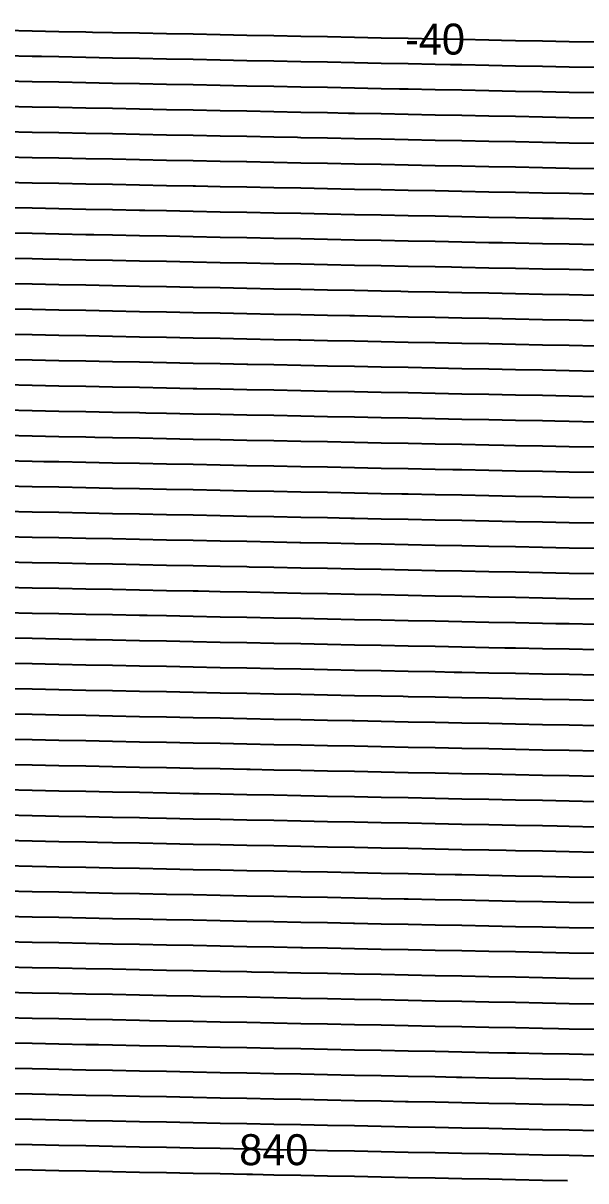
# Model space of a CAD drawing. Header units: metres. Extents: x 2416 to 4584, y 37 to 133.
# Drawn here: x 4485.9 to 4531.3, y 38.7 to 132 of the extents above; entities that cross this region are included whole.
import ezdxf
from ezdxf.enums import TextEntityAlignment as Align

# ---------------------------------------------------------------- set-up
doc = ezdxf.new("R2010")
doc.units = ezdxf.units.M
for name, color, linetype in [('Vs_-20', 7, 'Continuous'), ('Vs_-40', 7, 'Continuous'), ('Vs_0', 7, 'Continuous'), ('Vs_100', 7, 'Continuous'), ('Vs_120', 7, 'Continuous'), ('Vs_140', 7, 'Continuous'), ('Vs_160', 7, 'Continuous'), ('Vs_180', 7, 'Continuous'), ('Vs_20', 7, 'Continuous'), ('Vs_200', 7, 'Continuous'), ('Vs_220', 7, 'Continuous'), ('Vs_240', 7, 'Continuous'), ('Vs_260', 7, 'Continuous'), ('Vs_280', 7, 'Continuous'), ('Vs_300', 7, 'Continuous'), ('Vs_320', 7, 'Continuous'), ('Vs_340', 7, 'Continuous'), ('Vs_360', 7, 'Continuous'), ('Vs_380', 7, 'Continuous'), ('Vs_40', 7, 'Continuous'), ('Vs_400', 7, 'Continuous'), ('Vs_420', 7, 'Continuous'), ('Vs_440', 7, 'Continuous'), ('Vs_460', 7, 'Continuous'), ('Vs_480', 7, 'Continuous'), ('Vs_500', 7, 'Continuous'), ('Vs_520', 7, 'Continuous'), ('Vs_540', 7, 'Continuous'), ('Vs_560', 7, 'Continuous'), ('Vs_580', 7, 'Continuous'), ('Vs_60', 7, 'Continuous'), ('Vs_600', 7, 'Continuous'), ('Vs_620', 7, 'Continuous'), ('Vs_640', 7, 'Continuous'), ('Vs_660', 7, 'Continuous'), ('Vs_680', 7, 'Continuous'), ('Vs_700', 7, 'Continuous'), ('Vs_720', 7, 'Continuous'), ('Vs_740', 7, 'Continuous'), ('Vs_760', 7, 'Continuous'), ('Vs_780', 7, 'Continuous'), ('Vs_80', 7, 'Continuous'), ('Vs_800', 7, 'Continuous'), ('Vs_820', 7, 'Continuous'), ('Vs_840', 7, 'Continuous'), ('Vs_860', 7, 'Continuous')]:
    doc.layers.add(name, color=color, linetype=linetype)

msp = doc.modelspace()

# ---------------------------------------------------------------- linework, layer by layer
at = {"layer": 'Vs_-20'}
msp.add_lwpolyline([(4532.166, 128.45), (4529.998, 128.493), (4527.83, 128.536), (4525.662, 128.579), (4523.494, 128.622), (4521.326, 128.665), (4520.401, 128.683), (4519.158, 128.708), (4516.99, 128.751), (4514.822, 128.794), (4512.654, 128.837), (4510.486, 128.88), (4508.318, 128.923), (4506.15, 128.966), (4503.981, 129.009), (4501.813, 129.051), (4499.645, 129.094), (4497.477, 129.137), (4495.309, 129.18), (4493.141, 129.223), (4490.973, 129.266), (4488.805, 129.309), (4487.409, 129.337), (4486.637, 129.352), (4484.469, 129.395)], dxfattribs=at)
at = {"layer": 'Vs_-40'}
msp.add_lwpolyline([(4532.166, 130.492), (4529.998, 130.535), (4527.83, 130.578), (4525.662, 130.62), (4524.513, 130.643), (4523.494, 130.663), (4521.326, 130.706), (4519.158, 130.749), (4516.99, 130.792), (4514.822, 130.835), (4512.654, 130.878), (4510.486, 130.921), (4508.318, 130.964), (4506.15, 131.007), (4503.981, 131.05), (4501.813, 131.093), (4499.645, 131.136), (4497.477, 131.179), (4495.309, 131.221), (4493.141, 131.264), (4491.52, 131.296), (4490.973, 131.307), (4488.805, 131.35), (4486.637, 131.393), (4484.469, 131.436)], dxfattribs=at)
at = {"layer": 'Vs_0'}
msp.add_lwpolyline([(4532.166, 126.409), (4529.998, 126.452), (4527.83, 126.495), (4525.662, 126.538), (4523.494, 126.581), (4521.326, 126.624), (4519.158, 126.667), (4516.99, 126.71), (4516.289, 126.724), (4514.822, 126.753), (4512.654, 126.796), (4510.486, 126.839), (4508.318, 126.881), (4506.15, 126.924), (4503.981, 126.967), (4501.813, 127.01), (4499.645, 127.053), (4497.477, 127.096), (4495.309, 127.139), (4493.141, 127.182), (4490.973, 127.225), (4488.805, 127.268), (4486.637, 127.311), (4484.469, 127.354)], dxfattribs=at)
at = {"layer": 'Vs_100'}
msp.add_lwpolyline([(4532.166, 116.203), (4529.998, 116.246), (4528.723, 116.271), (4527.83, 116.289), (4525.662, 116.332), (4523.494, 116.375), (4521.326, 116.418), (4519.158, 116.461), (4516.99, 116.504), (4514.822, 116.547), (4512.654, 116.59), (4510.486, 116.632), (4508.318, 116.675), (4506.15, 116.718), (4503.981, 116.761), (4501.813, 116.804), (4499.645, 116.847), (4497.477, 116.89), (4495.73, 116.925), (4495.309, 116.933), (4493.141, 116.976), (4490.973, 117.019), (4488.805, 117.062), (4486.637, 117.105), (4484.469, 117.148)], dxfattribs=at)
at = {"layer": 'Vs_120'}
msp.add_lwpolyline([(4532.166, 114.162), (4529.998, 114.205), (4527.83, 114.248), (4525.662, 114.291), (4524.611, 114.312), (4523.494, 114.334), (4521.326, 114.377), (4519.158, 114.42), (4516.99, 114.462), (4514.822, 114.505), (4512.654, 114.548), (4510.486, 114.591), (4508.318, 114.634), (4506.15, 114.677), (4503.981, 114.72), (4501.813, 114.763), (4499.645, 114.806), (4497.477, 114.849), (4495.309, 114.892), (4493.141, 114.935), (4491.618, 114.965), (4490.973, 114.978), (4488.805, 115.021), (4486.637, 115.063), (4484.469, 115.106)], dxfattribs=at)
at = {"layer": 'Vs_140'}
msp.add_lwpolyline([(4532.166, 112.121), (4529.998, 112.164), (4527.83, 112.207), (4525.662, 112.25), (4523.494, 112.292), (4521.326, 112.335), (4520.499, 112.352), (4519.158, 112.378), (4516.99, 112.421), (4514.822, 112.464), (4512.654, 112.507), (4510.486, 112.55), (4508.318, 112.593), (4506.15, 112.636), (4503.981, 112.679), (4501.813, 112.722), (4499.645, 112.765), (4497.477, 112.808), (4495.309, 112.851), (4493.141, 112.893), (4490.973, 112.936), (4488.805, 112.979), (4487.506, 113.005), (4486.637, 113.022), (4484.469, 113.065)], dxfattribs=at)
at = {"layer": 'Vs_160'}
msp.add_lwpolyline([(4532.166, 110.08), (4529.998, 110.122), (4527.83, 110.165), (4525.662, 110.208), (4523.494, 110.251), (4521.326, 110.294), (4519.158, 110.337), (4516.99, 110.38), (4516.387, 110.392), (4514.822, 110.423), (4512.654, 110.466), (4510.486, 110.509), (4508.318, 110.552), (4506.15, 110.595), (4503.981, 110.638), (4501.813, 110.681), (4499.645, 110.723), (4497.477, 110.766), (4495.309, 110.809), (4493.141, 110.852), (4490.973, 110.895), (4488.805, 110.938), (4486.637, 110.981), (4484.469, 111.024)], dxfattribs=at)
at = {"layer": 'Vs_180'}
msp.add_lwpolyline([(4532.166, 108.038), (4529.998, 108.081), (4527.83, 108.124), (4525.662, 108.167), (4523.494, 108.21), (4521.326, 108.253), (4519.158, 108.296), (4516.99, 108.339), (4514.822, 108.382), (4512.654, 108.425), (4512.275, 108.432), (4510.486, 108.468), (4508.318, 108.511), (4506.15, 108.553), (4503.981, 108.596), (4501.813, 108.639), (4499.645, 108.682), (4497.477, 108.725), (4495.309, 108.768), (4493.141, 108.811), (4490.973, 108.854), (4488.805, 108.897), (4486.637, 108.94), (4484.469, 108.983)], dxfattribs=at)
at = {"layer": 'Vs_20'}
msp.add_lwpolyline([(4532.166, 124.368), (4529.998, 124.411), (4527.83, 124.454), (4525.662, 124.497), (4523.494, 124.54), (4521.326, 124.583), (4519.158, 124.626), (4516.99, 124.669), (4514.822, 124.711), (4512.654, 124.754), (4512.178, 124.764), (4510.486, 124.797), (4508.318, 124.84), (4506.15, 124.883), (4503.981, 124.926), (4501.813, 124.969), (4499.645, 125.012), (4497.477, 125.055), (4495.309, 125.098), (4493.141, 125.141), (4490.973, 125.184), (4488.805, 125.227), (4486.637, 125.27), (4484.469, 125.312)], dxfattribs=at)
at = {"layer": 'Vs_200'}
msp.add_lwpolyline([(4532.166, 105.997), (4529.998, 106.04), (4527.83, 106.083), (4525.662, 106.126), (4523.494, 106.169), (4521.326, 106.212), (4519.158, 106.255), (4516.99, 106.298), (4514.822, 106.341), (4512.654, 106.383), (4510.486, 106.426), (4508.318, 106.469), (4508.163, 106.472), (4506.15, 106.512), (4503.981, 106.555), (4501.813, 106.598), (4499.645, 106.641), (4497.477, 106.684), (4495.309, 106.727), (4493.141, 106.77), (4490.973, 106.813), (4488.805, 106.856), (4486.637, 106.899), (4484.469, 106.942)], dxfattribs=at)
at = {"layer": 'Vs_220'}
msp.add_lwpolyline([(4532.166, 103.956), (4529.998, 103.999), (4527.83, 104.042), (4525.662, 104.085), (4523.494, 104.128), (4521.326, 104.171), (4519.158, 104.213), (4516.99, 104.256), (4514.822, 104.299), (4512.654, 104.342), (4510.486, 104.385), (4508.318, 104.428), (4506.15, 104.471), (4504.051, 104.513), (4503.981, 104.514), (4501.813, 104.557), (4499.645, 104.6), (4497.477, 104.643), (4495.309, 104.686), (4493.141, 104.729), (4490.973, 104.772), (4488.805, 104.814), (4486.637, 104.857), (4484.469, 104.9)], dxfattribs=at)
at = {"layer": 'Vs_240'}
msp.add_lwpolyline([(4532.166, 101.915), (4529.998, 101.958), (4527.83, 102.001), (4525.662, 102.043), (4523.494, 102.086), (4521.326, 102.129), (4519.158, 102.172), (4516.99, 102.215), (4514.822, 102.258), (4512.654, 102.301), (4510.486, 102.344), (4508.318, 102.387), (4506.15, 102.43), (4503.981, 102.473), (4501.813, 102.516), (4499.94, 102.553), (4499.645, 102.559), (4497.477, 102.602), (4495.309, 102.644), (4493.141, 102.687), (4490.973, 102.73), (4488.805, 102.773), (4486.637, 102.816), (4484.469, 102.859)], dxfattribs=at)
at = {"layer": 'Vs_260'}
msp.add_lwpolyline([(4532.166, 99.873), (4529.998, 99.916), (4528.82, 99.94), (4527.83, 99.959), (4525.662, 100.002), (4523.494, 100.045), (4521.326, 100.088), (4519.158, 100.131), (4516.99, 100.174), (4514.822, 100.217), (4512.654, 100.26), (4510.486, 100.303), (4508.318, 100.346), (4506.15, 100.389), (4503.981, 100.432), (4501.813, 100.474), (4499.645, 100.517), (4497.477, 100.56), (4495.828, 100.593), (4495.309, 100.603), (4493.141, 100.646), (4490.973, 100.689), (4488.805, 100.732), (4486.637, 100.775), (4484.469, 100.818)], dxfattribs=at)
at = {"layer": 'Vs_280'}
msp.add_lwpolyline([(4532.166, 97.832), (4529.998, 97.875), (4527.83, 97.918), (4525.662, 97.961), (4524.709, 97.98), (4523.494, 98.004), (4521.326, 98.047), (4519.158, 98.09), (4516.99, 98.133), (4514.822, 98.176), (4512.654, 98.219), (4510.486, 98.262), (4508.318, 98.304), (4506.15, 98.347), (4503.981, 98.39), (4501.813, 98.433), (4499.645, 98.476), (4497.477, 98.519), (4495.309, 98.562), (4493.141, 98.605), (4491.716, 98.633), (4490.973, 98.648), (4488.805, 98.691), (4486.637, 98.734), (4484.469, 98.777)], dxfattribs=at)
at = {"layer": 'Vs_300'}
msp.add_lwpolyline([(4532.166, 95.791), (4529.998, 95.834), (4527.83, 95.877), (4525.662, 95.92), (4523.494, 95.963), (4521.326, 96.006), (4520.597, 96.02), (4519.158, 96.049), (4516.99, 96.092), (4514.822, 96.134), (4512.654, 96.177), (4510.486, 96.22), (4508.318, 96.263), (4506.15, 96.306), (4503.981, 96.349), (4501.813, 96.392), (4499.645, 96.435), (4497.477, 96.478), (4495.309, 96.521), (4493.141, 96.564), (4490.973, 96.607), (4488.805, 96.65), (4487.604, 96.673), (4486.637, 96.693), (4484.469, 96.735)], dxfattribs=at)
at = {"layer": 'Vs_320'}
msp.add_lwpolyline([(4532.166, 93.75), (4529.998, 93.793), (4527.83, 93.836), (4525.662, 93.879), (4523.494, 93.922), (4521.326, 93.964), (4519.158, 94.007), (4516.99, 94.05), (4516.485, 94.06), (4514.822, 94.093), (4512.654, 94.136), (4510.486, 94.179), (4508.318, 94.222), (4506.15, 94.265), (4503.981, 94.308), (4501.813, 94.351), (4499.645, 94.394), (4497.477, 94.437), (4495.309, 94.48), (4493.141, 94.523), (4490.973, 94.565), (4488.805, 94.608), (4486.637, 94.651), (4484.469, 94.694)], dxfattribs=at)
at = {"layer": 'Vs_340'}
msp.add_lwpolyline([(4532.166, 91.709), (4529.998, 91.752), (4527.83, 91.794), (4525.662, 91.837), (4523.494, 91.88), (4521.326, 91.923), (4519.158, 91.966), (4516.99, 92.009), (4514.822, 92.052), (4512.654, 92.095), (4512.373, 92.101), (4510.486, 92.138), (4508.318, 92.181), (4506.15, 92.224), (4503.981, 92.267), (4501.813, 92.31), (4499.645, 92.353), (4497.477, 92.395), (4495.309, 92.438), (4493.141, 92.481), (4490.973, 92.524), (4488.805, 92.567), (4486.637, 92.61), (4484.469, 92.653)], dxfattribs=at)
at = {"layer": 'Vs_360'}
msp.add_lwpolyline([(4532.166, 89.667), (4529.998, 89.71), (4527.83, 89.753), (4525.662, 89.796), (4523.494, 89.839), (4521.326, 89.882), (4519.158, 89.925), (4516.99, 89.968), (4514.822, 90.011), (4512.654, 90.054), (4510.486, 90.097), (4508.318, 90.14), (4508.261, 90.141), (4506.15, 90.183), (4503.981, 90.225), (4501.813, 90.268), (4499.645, 90.311), (4497.477, 90.354), (4495.309, 90.397), (4493.141, 90.44), (4490.973, 90.483), (4488.805, 90.526), (4486.637, 90.569), (4484.469, 90.612)], dxfattribs=at)
at = {"layer": 'Vs_380'}
msp.add_lwpolyline([(4532.166, 87.626), (4529.998, 87.669), (4527.83, 87.712), (4525.662, 87.755), (4523.494, 87.798), (4521.326, 87.841), (4519.158, 87.884), (4516.99, 87.927), (4514.822, 87.97), (4512.654, 88.013), (4510.486, 88.055), (4508.318, 88.098), (4506.15, 88.141), (4504.149, 88.181), (4503.981, 88.184), (4501.813, 88.227), (4499.645, 88.27), (4497.477, 88.313), (4495.309, 88.356), (4493.141, 88.399), (4490.973, 88.442), (4488.805, 88.485), (4486.637, 88.528), (4484.469, 88.571)], dxfattribs=at)
at = {"layer": 'Vs_40'}
msp.add_lwpolyline([(4532.166, 122.327), (4529.998, 122.37), (4527.83, 122.413), (4525.662, 122.456), (4523.494, 122.499), (4521.326, 122.541), (4519.158, 122.584), (4516.99, 122.627), (4514.822, 122.67), (4512.654, 122.713), (4510.486, 122.756), (4508.318, 122.799), (4508.066, 122.804), (4506.15, 122.842), (4503.981, 122.885), (4501.813, 122.928), (4499.645, 122.971), (4497.477, 123.014), (4495.309, 123.057), (4493.141, 123.1), (4490.973, 123.142), (4488.805, 123.185), (4486.637, 123.228), (4484.469, 123.271)], dxfattribs=at)
at = {"layer": 'Vs_400'}
msp.add_lwpolyline([(4532.166, 85.585), (4529.998, 85.628), (4527.83, 85.671), (4525.662, 85.714), (4523.494, 85.757), (4521.326, 85.8), (4519.158, 85.843), (4516.99, 85.885), (4514.822, 85.928), (4512.654, 85.971), (4510.486, 86.014), (4508.318, 86.057), (4506.15, 86.1), (4503.981, 86.143), (4501.813, 86.186), (4500.037, 86.221), (4499.645, 86.229), (4497.477, 86.272), (4495.309, 86.315), (4493.141, 86.358), (4490.973, 86.401), (4488.805, 86.444), (4486.637, 86.486), (4484.469, 86.529)], dxfattribs=at)
at = {"layer": 'Vs_420'}
msp.add_lwpolyline([(4532.166, 83.544), (4529.998, 83.587), (4528.918, 83.608), (4527.83, 83.63), (4525.662, 83.673), (4523.494, 83.715), (4521.326, 83.758), (4519.158, 83.801), (4516.99, 83.844), (4514.822, 83.887), (4512.654, 83.93), (4510.486, 83.973), (4508.318, 84.016), (4506.15, 84.059), (4503.981, 84.102), (4501.813, 84.145), (4499.645, 84.188), (4497.477, 84.231), (4495.925, 84.261), (4495.309, 84.274), (4493.141, 84.316), (4490.973, 84.359), (4488.805, 84.402), (4486.637, 84.445), (4484.469, 84.488)], dxfattribs=at)
at = {"layer": 'Vs_440'}
msp.add_lwpolyline([(4532.166, 81.503), (4529.998, 81.545), (4527.83, 81.588), (4525.662, 81.631), (4524.806, 81.648), (4523.494, 81.674), (4521.326, 81.717), (4519.158, 81.76), (4516.99, 81.803), (4514.822, 81.846), (4512.654, 81.889), (4510.486, 81.932), (4508.318, 81.975), (4506.15, 82.018), (4503.981, 82.061), (4501.813, 82.104), (4499.645, 82.146), (4497.477, 82.189), (4495.309, 82.232), (4493.141, 82.275), (4491.813, 82.302), (4490.973, 82.318), (4488.805, 82.361), (4486.637, 82.404), (4484.469, 82.447)], dxfattribs=at)
at = {"layer": 'Vs_460'}
msp.add_lwpolyline([(4532.166, 79.461), (4529.998, 79.504), (4527.83, 79.547), (4525.662, 79.59), (4523.494, 79.633), (4521.326, 79.676), (4520.694, 79.688), (4519.158, 79.719), (4516.99, 79.762), (4514.822, 79.805), (4512.654, 79.848), (4510.486, 79.891), (4508.318, 79.934), (4506.15, 79.976), (4503.981, 80.019), (4501.813, 80.062), (4499.645, 80.105), (4497.477, 80.148), (4495.309, 80.191), (4493.141, 80.234), (4490.973, 80.277), (4488.805, 80.32), (4487.701, 80.342), (4486.637, 80.363), (4484.469, 80.406)], dxfattribs=at)
at = {"layer": 'Vs_480'}
msp.add_lwpolyline([(4532.166, 77.42), (4529.998, 77.463), (4527.83, 77.506), (4525.662, 77.549), (4523.494, 77.592), (4521.326, 77.635), (4519.158, 77.678), (4516.99, 77.721), (4516.582, 77.729), (4514.822, 77.764), (4512.654, 77.806), (4510.486, 77.849), (4508.318, 77.892), (4506.15, 77.935), (4503.981, 77.978), (4501.813, 78.021), (4499.645, 78.064), (4497.477, 78.107), (4495.309, 78.15), (4493.141, 78.193), (4490.973, 78.236), (4488.805, 78.279), (4486.637, 78.322), (4484.469, 78.364)], dxfattribs=at)
at = {"layer": 'Vs_500'}
msp.add_lwpolyline([(4532.166, 75.379), (4529.998, 75.422), (4527.83, 75.465), (4525.662, 75.508), (4523.494, 75.551), (4521.326, 75.594), (4519.158, 75.636), (4516.99, 75.679), (4514.822, 75.722), (4512.654, 75.765), (4512.47, 75.769), (4510.486, 75.808), (4508.318, 75.851), (4506.15, 75.894), (4503.981, 75.937), (4501.813, 75.98), (4499.645, 76.023), (4497.477, 76.066), (4495.309, 76.109), (4493.141, 76.152), (4490.973, 76.194), (4488.805, 76.237), (4486.637, 76.28), (4484.469, 76.323)], dxfattribs=at)
at = {"layer": 'Vs_520'}
msp.add_lwpolyline([(4532.166, 73.338), (4529.998, 73.381), (4527.83, 73.424), (4525.662, 73.466), (4523.494, 73.509), (4521.326, 73.552), (4519.158, 73.595), (4516.99, 73.638), (4514.822, 73.681), (4512.654, 73.724), (4510.486, 73.767), (4508.359, 73.809), (4508.318, 73.81), (4506.15, 73.853), (4503.981, 73.896), (4501.813, 73.939), (4499.645, 73.982), (4497.477, 74.024), (4495.309, 74.067), (4493.141, 74.11), (4490.973, 74.153), (4488.805, 74.196), (4486.637, 74.239), (4484.469, 74.282)], dxfattribs=at)
at = {"layer": 'Vs_540'}
msp.add_lwpolyline([(4532.166, 71.296), (4529.998, 71.339), (4527.83, 71.382), (4525.662, 71.425), (4523.494, 71.468), (4521.326, 71.511), (4519.158, 71.554), (4516.99, 71.597), (4514.822, 71.64), (4512.654, 71.683), (4510.486, 71.726), (4508.318, 71.769), (4506.15, 71.812), (4504.247, 71.849), (4503.981, 71.854), (4501.813, 71.897), (4499.645, 71.94), (4497.477, 71.983), (4495.309, 72.026), (4493.141, 72.069), (4490.973, 72.112), (4488.805, 72.155), (4486.637, 72.198), (4484.469, 72.241)], dxfattribs=at)
at = {"layer": 'Vs_560'}
msp.add_lwpolyline([(4532.166, 69.255), (4529.998, 69.298), (4527.83, 69.341), (4525.662, 69.384), (4523.494, 69.427), (4521.326, 69.47), (4519.158, 69.513), (4516.99, 69.556), (4514.822, 69.599), (4512.654, 69.642), (4510.486, 69.684), (4508.318, 69.727), (4506.15, 69.77), (4503.981, 69.813), (4501.813, 69.856), (4500.135, 69.889), (4499.645, 69.899), (4497.477, 69.942), (4495.309, 69.985), (4493.141, 70.028), (4490.973, 70.071), (4488.805, 70.114), (4486.637, 70.157), (4484.469, 70.2)], dxfattribs=at)
at = {"layer": 'Vs_580'}
msp.add_lwpolyline([(4532.166, 67.214), (4529.998, 67.257), (4529.016, 67.276), (4527.83, 67.3), (4525.662, 67.343), (4523.494, 67.386), (4521.326, 67.429), (4519.158, 67.472), (4516.99, 67.514), (4514.822, 67.557), (4512.654, 67.6), (4510.486, 67.643), (4508.318, 67.686), (4506.15, 67.729), (4503.981, 67.772), (4501.813, 67.815), (4499.645, 67.858), (4497.477, 67.901), (4496.023, 67.93), (4495.309, 67.944), (4493.141, 67.987), (4490.973, 68.03), (4488.805, 68.073), (4486.637, 68.115), (4484.469, 68.158)], dxfattribs=at)
at = {"layer": 'Vs_60'}
msp.add_lwpolyline([(4532.166, 120.286), (4529.998, 120.329), (4527.83, 120.371), (4525.662, 120.414), (4523.494, 120.457), (4521.326, 120.5), (4519.158, 120.543), (4516.99, 120.586), (4514.822, 120.629), (4512.654, 120.672), (4510.486, 120.715), (4508.318, 120.758), (4506.15, 120.801), (4503.981, 120.844), (4503.954, 120.844), (4501.813, 120.887), (4499.645, 120.93), (4497.477, 120.972), (4495.309, 121.015), (4493.141, 121.058), (4490.973, 121.101), (4488.805, 121.144), (4486.637, 121.187), (4484.469, 121.23)], dxfattribs=at)
at = {"layer": 'Vs_600'}
msp.add_lwpolyline([(4532.166, 65.173), (4529.998, 65.216), (4527.83, 65.259), (4525.662, 65.302), (4524.904, 65.317), (4523.494, 65.344), (4521.326, 65.387), (4519.158, 65.43), (4516.99, 65.473), (4514.822, 65.516), (4512.654, 65.559), (4510.486, 65.602), (4508.318, 65.645), (4506.15, 65.688), (4503.981, 65.731), (4501.813, 65.774), (4499.645, 65.817), (4497.477, 65.86), (4495.309, 65.903), (4493.141, 65.945), (4491.911, 65.97), (4490.973, 65.988), (4488.805, 66.031), (4486.637, 66.074), (4484.469, 66.117)], dxfattribs=at)
at = {"layer": 'Vs_620'}
msp.add_lwpolyline([(4532.166, 63.132), (4529.998, 63.174), (4527.83, 63.217), (4525.662, 63.26), (4523.494, 63.303), (4521.326, 63.346), (4520.792, 63.357), (4519.158, 63.389), (4516.99, 63.432), (4514.822, 63.475), (4512.654, 63.518), (4510.486, 63.561), (4508.318, 63.604), (4506.15, 63.647), (4503.981, 63.69), (4501.813, 63.733), (4499.645, 63.775), (4497.477, 63.818), (4495.309, 63.861), (4493.141, 63.904), (4490.973, 63.947), (4488.805, 63.99), (4487.799, 64.01), (4486.637, 64.033), (4484.469, 64.076)], dxfattribs=at)
at = {"layer": 'Vs_640'}
msp.add_lwpolyline([(4532.166, 61.09), (4529.998, 61.133), (4527.83, 61.176), (4525.662, 61.219), (4523.494, 61.262), (4521.326, 61.305), (4519.158, 61.348), (4516.99, 61.391), (4516.68, 61.397), (4514.822, 61.434), (4512.654, 61.477), (4510.486, 61.52), (4508.318, 61.563), (4506.15, 61.605), (4503.981, 61.648), (4501.813, 61.691), (4499.645, 61.734), (4497.477, 61.777), (4495.309, 61.82), (4493.141, 61.863), (4490.973, 61.906), (4488.805, 61.949), (4486.637, 61.992), (4484.469, 62.035)], dxfattribs=at)
at = {"layer": 'Vs_660'}
msp.add_lwpolyline([(4532.166, 59.049), (4529.998, 59.092), (4527.83, 59.135), (4525.662, 59.178), (4523.494, 59.221), (4521.326, 59.264), (4519.158, 59.307), (4516.99, 59.35), (4514.822, 59.393), (4512.654, 59.435), (4512.568, 59.437), (4510.486, 59.478), (4508.318, 59.521), (4506.15, 59.564), (4503.981, 59.607), (4501.813, 59.65), (4499.645, 59.693), (4497.477, 59.736), (4495.309, 59.779), (4493.141, 59.822), (4490.973, 59.865), (4488.805, 59.908), (4486.637, 59.951), (4484.469, 59.994)], dxfattribs=at)
at = {"layer": 'Vs_680'}
msp.add_lwpolyline([(4532.166, 57.008), (4529.998, 57.051), (4527.83, 57.094), (4525.662, 57.137), (4523.494, 57.18), (4521.326, 57.223), (4519.158, 57.265), (4516.99, 57.308), (4514.822, 57.351), (4512.654, 57.394), (4510.486, 57.437), (4508.456, 57.477), (4508.318, 57.48), (4506.15, 57.523), (4503.981, 57.566), (4501.813, 57.609), (4499.645, 57.652), (4497.477, 57.695), (4495.309, 57.738), (4493.141, 57.781), (4490.973, 57.824), (4488.805, 57.866), (4486.637, 57.909), (4484.469, 57.952)], dxfattribs=at)
at = {"layer": 'Vs_700'}
msp.add_lwpolyline([(4532.166, 54.967), (4529.998, 55.01), (4527.83, 55.053), (4525.662, 55.095), (4523.494, 55.138), (4521.326, 55.181), (4519.158, 55.224), (4516.99, 55.267), (4514.822, 55.31), (4512.654, 55.353), (4510.486, 55.396), (4508.318, 55.439), (4506.15, 55.482), (4504.344, 55.518), (4503.981, 55.525), (4501.813, 55.568), (4499.645, 55.611), (4497.477, 55.654), (4495.309, 55.696), (4493.141, 55.739), (4490.973, 55.782), (4488.805, 55.825), (4486.637, 55.868), (4484.469, 55.911)], dxfattribs=at)
at = {"layer": 'Vs_720'}
msp.add_lwpolyline([(4532.166, 52.925), (4529.998, 52.968), (4527.83, 53.011), (4525.662, 53.054), (4523.494, 53.097), (4521.326, 53.14), (4519.158, 53.183), (4516.99, 53.226), (4514.822, 53.269), (4512.654, 53.312), (4510.486, 53.355), (4508.318, 53.398), (4506.15, 53.441), (4503.981, 53.484), (4501.813, 53.526), (4500.232, 53.558), (4499.645, 53.569), (4497.477, 53.612), (4495.309, 53.655), (4493.141, 53.698), (4490.973, 53.741), (4488.805, 53.784), (4486.637, 53.827), (4484.469, 53.87)], dxfattribs=at)
at = {"layer": 'Vs_740'}
msp.add_lwpolyline([(4532.166, 50.884), (4529.998, 50.927), (4529.113, 50.945), (4527.83, 50.97), (4525.662, 51.013), (4523.494, 51.056), (4521.326, 51.099), (4519.158, 51.142), (4516.99, 51.185), (4514.822, 51.228), (4512.654, 51.271), (4510.486, 51.314), (4508.318, 51.356), (4506.15, 51.399), (4503.981, 51.442), (4501.813, 51.485), (4499.645, 51.528), (4497.477, 51.571), (4496.121, 51.598), (4495.309, 51.614), (4493.141, 51.657), (4490.973, 51.7), (4488.805, 51.743), (4486.637, 51.786), (4484.469, 51.829)], dxfattribs=at)
at = {"layer": 'Vs_760'}
msp.add_lwpolyline([(4532.166, 48.843), (4529.998, 48.886), (4527.83, 48.929), (4525.662, 48.972), (4525.001, 48.985), (4523.494, 49.015), (4521.326, 49.058), (4519.158, 49.101), (4516.99, 49.144), (4514.822, 49.186), (4512.654, 49.229), (4510.486, 49.272), (4508.318, 49.315), (4506.15, 49.358), (4503.981, 49.401), (4501.813, 49.444), (4499.645, 49.487), (4497.477, 49.53), (4495.309, 49.573), (4493.141, 49.616), (4492.009, 49.638), (4490.973, 49.659), (4488.805, 49.702), (4486.637, 49.745), (4484.469, 49.787)], dxfattribs=at)
at = {"layer": 'Vs_780'}
msp.add_lwpolyline([(4532.166, 46.802), (4529.998, 46.845), (4527.83, 46.888), (4525.662, 46.931), (4523.494, 46.974), (4521.326, 47.016), (4520.89, 47.025), (4519.158, 47.059), (4516.99, 47.102), (4514.822, 47.145), (4512.654, 47.188), (4510.486, 47.231), (4508.318, 47.274), (4506.15, 47.317), (4503.981, 47.36), (4501.813, 47.403), (4499.645, 47.446), (4497.477, 47.489), (4495.309, 47.532), (4493.141, 47.575), (4490.973, 47.617), (4488.805, 47.66), (4487.897, 47.678), (4486.637, 47.703), (4484.469, 47.746)], dxfattribs=at)
at = {"layer": 'Vs_80'}
msp.add_lwpolyline([(4532.166, 118.244), (4529.998, 118.287), (4527.83, 118.33), (4525.662, 118.373), (4523.494, 118.416), (4521.326, 118.459), (4519.158, 118.502), (4516.99, 118.545), (4514.822, 118.588), (4512.654, 118.631), (4510.486, 118.674), (4508.318, 118.717), (4506.15, 118.76), (4503.981, 118.802), (4501.813, 118.845), (4499.842, 118.884), (4499.645, 118.888), (4497.477, 118.931), (4495.309, 118.974), (4493.141, 119.017), (4490.973, 119.06), (4488.805, 119.103), (4486.637, 119.146), (4484.469, 119.189)], dxfattribs=at)
at = {"layer": 'Vs_800'}
msp.add_lwpolyline([(4532.166, 44.761), (4529.998, 44.804), (4527.83, 44.846), (4525.662, 44.889), (4523.494, 44.932), (4521.326, 44.975), (4519.158, 45.018), (4516.99, 45.061), (4516.778, 45.065), (4514.822, 45.104), (4512.654, 45.147), (4510.486, 45.19), (4508.318, 45.233), (4506.15, 45.276), (4503.981, 45.319), (4501.813, 45.362), (4499.645, 45.405), (4497.477, 45.447), (4495.309, 45.49), (4493.141, 45.533), (4490.973, 45.576), (4488.805, 45.619), (4486.637, 45.662), (4484.469, 45.705)], dxfattribs=at)
at = {"layer": 'Vs_820'}
msp.add_lwpolyline([(4532.166, 42.719), (4529.998, 42.762), (4527.83, 42.805), (4525.662, 42.848), (4523.494, 42.891), (4521.326, 42.934), (4519.158, 42.977), (4516.99, 43.02), (4514.822, 43.063), (4512.666, 43.106), (4512.654, 43.106), (4510.486, 43.149), (4508.318, 43.192), (4506.15, 43.235), (4503.981, 43.277), (4501.813, 43.32), (4499.645, 43.363), (4497.477, 43.406), (4495.309, 43.449), (4493.141, 43.492), (4490.973, 43.535), (4488.805, 43.578), (4486.637, 43.621), (4484.469, 43.664)], dxfattribs=at)
at = {"layer": 'Vs_840'}
msp.add_lwpolyline([(4532.166, 40.678), (4529.998, 40.721), (4527.83, 40.764), (4525.662, 40.807), (4523.494, 40.85), (4521.326, 40.893), (4519.158, 40.936), (4516.99, 40.979), (4514.822, 41.022), (4512.654, 41.065), (4510.486, 41.107), (4508.554, 41.146), (4508.318, 41.15), (4506.15, 41.193), (4503.981, 41.236), (4501.813, 41.279), (4499.645, 41.322), (4497.477, 41.365), (4495.309, 41.408), (4493.141, 41.451), (4490.973, 41.494), (4488.805, 41.537), (4486.637, 41.58), (4484.469, 41.623)], dxfattribs=at)
at = {"layer": 'Vs_860'}
msp.add_lwpolyline([(4529.842, 38.683), (4527.83, 38.723), (4525.662, 38.766), (4523.494, 38.809), (4521.326, 38.852), (4519.158, 38.895), (4516.99, 38.937), (4514.822, 38.98), (4512.654, 39.023), (4510.486, 39.066), (4508.318, 39.109), (4506.15, 39.152), (4504.442, 39.186), (4503.981, 39.195), (4501.813, 39.238), (4499.645, 39.281), (4497.477, 39.324), (4495.309, 39.367), (4493.141, 39.41), (4490.973, 39.453), (4488.805, 39.496), (4486.637, 39.538), (4484.469, 39.581)], dxfattribs=at)

# ---------------------------------------------------------------- texts
at = {"layer": 'Vs_-40'}
msp.add_text('-40', height=2.5, dxfattribs=at).set_placement((4519.158, 130.749), align=Align.MIDDLE_CENTER)
at = {"layer": 'Vs_840'}
msp.add_text('840', height=2.5, dxfattribs=at).set_placement((4506.15, 41.193), align=Align.MIDDLE_CENTER)

doc.saveas('drawing.dxf')
